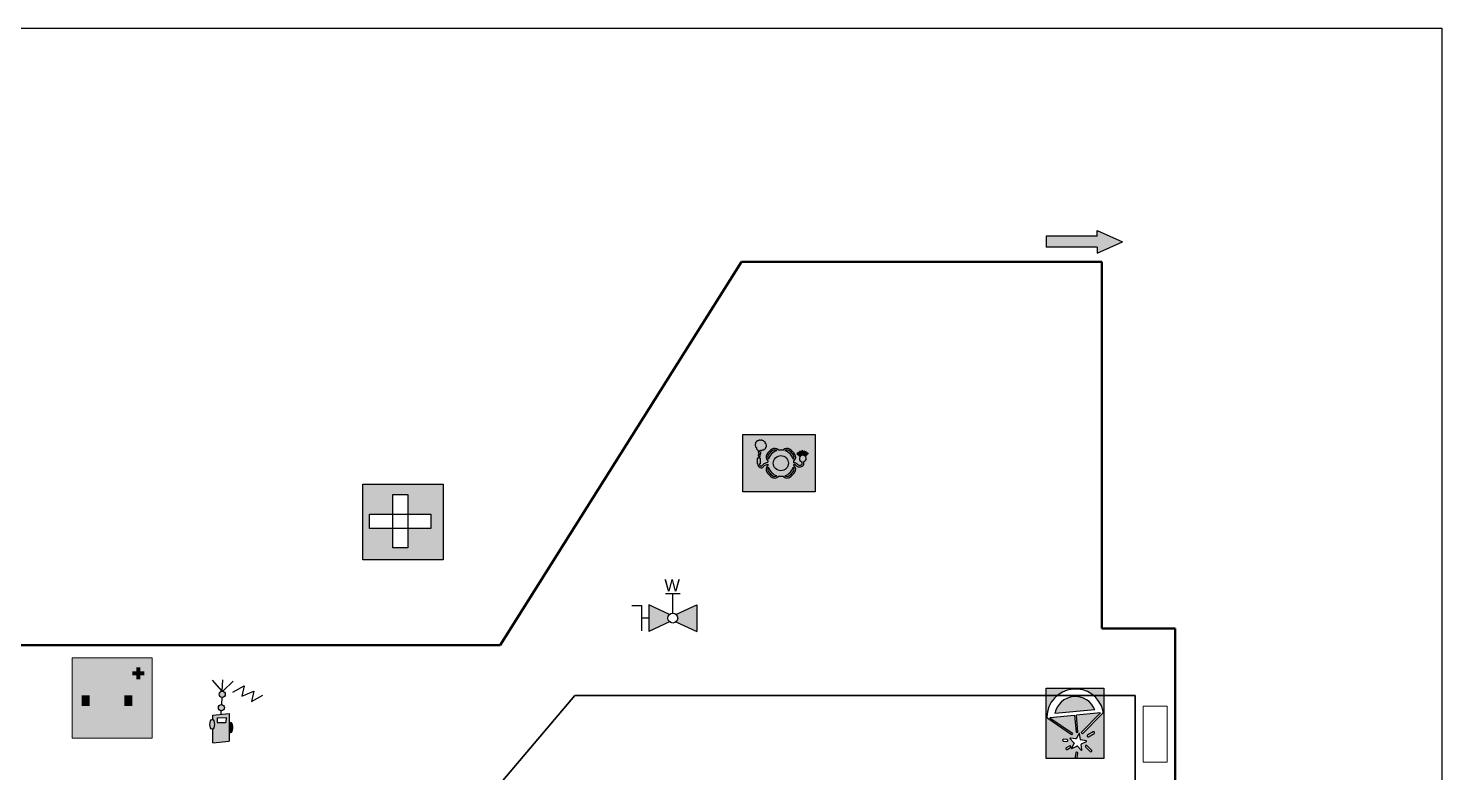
# Model space of a CAD drawing. Header units: millimetres. Extents: x -5000 to 92500, y -73000 to 27580.
# Drawn here: x 45401 to 56000, y -7580 to -2000 of the extents above; entities that cross this region are included whole.
import ezdxf

# ---------------------------------------------------------------- set-up
doc = ezdxf.new("R2010")
doc.units = ezdxf.units.MM
for name, color, linetype in [('dotted', 140, 'Continuous'), ('FIRE LINE', 1, 'Continuous'), ('HATCH', 1, 'Continuous'), ('INER2', 151, 'Continuous'), ('VENT', 210, 'Continuous')]:
    doc.layers.add(name, color=color, linetype=linetype)
for name, color, linetype, lineweight in [('HULL', 7, 'Continuous', 50), ('STRUCT', 7, 'Continuous', 35), ('SYM-FF', 1, 'Continuous', 18), ('SYM-LSA', 3, 'Continuous', 18), ('WINDOW', 5, 'Continuous', 18)]:
    doc.layers.add(name, color=color, linetype=linetype, lineweight=lineweight)
doc.styles.add('ARIAL', font='arial.ttf')
picture_1 = doc.add_image_def('image3.png', size_in_pixel=(725, 900))

# ---------------------------------------------------------------- blocks, each defined once
blk = doc.blocks.new('HOS')
at = {"layer": 'VENT'}
h = blk.add_hatch(color=3, dxfattribs=at)
h.paths.add_polyline_path([(5227.5722623177335, -4132.8303227136785), (5227.5722623177335, -4131.472752766331), (5226.126321468508, -4131.472752766331), (5226.126321468508, -4132.8303227136785)])
h.paths.add_polyline_path([(5226.665429183775, -4132.618401821925), (5226.665429183775, -4132.267842234012), (5226.245706848995, -4132.267842234012), (5226.245706848995, -4132.00958650977), (5226.665429183775, -4132.00958650977), (5226.665429183775, -4131.659026921858), (5226.935501857644, -4131.659026921858), (5226.935501857644, -4132.00958650977), (5227.353379512466, -4132.00958650977), (5227.353379512466, -4132.267842234012), (5226.935501857644, -4132.267842234012), (5226.935501857644, -4132.618401821925)])
at = {"layer": 'VENT', "color": 6}
for points in [[(5226.126321468508, -4131.472752766331), (5227.5722623177335, -4131.472752766331), (5227.5722623177335, -4132.8303227136785), (5226.126321468508, -4132.8303227136785)], [(5226.665429183775, -4131.659026921858), (5226.935501857644, -4131.659026921858), (5226.935501857644, -4132.618401821925), (5226.665429183775, -4132.618401821925)], [(5226.245706848995, -4132.00958650977), (5227.353379512466, -4132.00958650977), (5227.353379512466, -4132.267842234012), (5226.245706848995, -4132.267842234012)]]:
    blk.add_lwpolyline(points, close=True, dxfattribs=at)
blk = doc.blocks.new('FPR-MEDICAL LOCKER')
at = {"layer": 'VENT', "color": 3, "xscale": 0.45989954711139, "yscale": 0.45989954711139}
blk.add_blockref('HOS', (-2403.8256221611355, 1900.3746208022621), dxfattribs=at)
blk = doc.blocks.new('H VHF')
at = {"layer": 'HATCH'}
h = blk.add_hatch(color=80, dxfattribs=at)
h.paths.add_polyline_path([(-2247.5698931908746, -994.9713145375248, 1), (-2247.4585049582306, -994.9713145375248, 1)])
h.paths.add_polyline_path([(-2247.556193353649, -994.7324041492914, 1), (-2247.4448051210047, -994.7324041492914, 1)])
h = blk.add_hatch(color=7, dxfattribs=at)
edge = h.paths.add_edge_path()
edge.add_ellipse((-2247.6811988806126, -995.2730075182868), major_axis=(2e-14, -0.0882569156375), ratio=0.46630028571318, start_angle=0, end_angle=360.0000000000002)
h = blk.add_hatch(color=80, dxfattribs=at)
edge = h.paths.add_edge_path()
edge.add_ellipse((-2247.34764758817, -995.3297837849731), major_axis=(2e-14, -0.0882569156375), ratio=0.46630028571318, start_angle=314.31177882024366, end_angle=585.6882211797354)
edge.add_line((-2247.377095458416, -995.268130821974), (-2247.377095458416, -995.3914367479725))
at = {"layer": 'INER2'}
h = blk.add_hatch(color=80, dxfattribs=at)
edge = h.paths.add_edge_path()
edge.add_line((-2247.377095458416, -995.0756054685406), (-2247.6684185569993, -995.1067742252508))
edge.add_line((-2247.6684185569993, -995.1067742252508), (-2247.6684185569993, -995.1891142005358))
edge.add_ellipse((-2247.6811988806126, -995.2730075182868), major_axis=(2e-14, -0.0882569156375), ratio=0.46630028571318, start_angle=198.09220200842557, end_angle=341.9077979915063, ccw=False)
edge.add_line((-2247.6684185569993, -995.3569008360381), (-2247.6684185569993, -995.6063529170882))
edge.add_line((-2247.6684185569993, -995.6063529170882), (-2247.377095458416, -995.5751841603781))
edge.add_line((-2247.377095458416, -995.5751841603781), (-2247.377095458416, -995.0756054685405))
h.paths.add_polyline_path([(-2247.5915314850345, -995.2419034857376), (-2247.5904760246153, -995.1550565901749), (-2247.432040492488, -995.1507286928447), (-2247.4330959529066, -995.2375755884074)])
at = {"layer": 'dotted', "color": 6}
for p, q in [((-2247.6790468570625, -994.4783605794913), (-2247.5085998518093, -994.6771974095134)), ((-2247.498061731898, -994.6767494128951), (-2247.4888099010764, -994.4711905170554)), ((-2247.2999862446145, -994.4954214059914), (-2247.487606466061, -994.6781422834996)), ((-2247.508552940044, -994.9158734288461), (-2247.5027991879865, -994.7880354968003)), ((-2247.308458445233, -994.6913278152971), (-2247.105365177981, -994.5797731953298)), ((-2247.105365177981, -994.5797731953298), (-2247.1471027137363, -994.766605189598)), ((-2247.1471027137363, -994.766605189598), (-2246.929962170356, -994.6732777207937)), ((-2246.929962170356, -994.6732777207937), (-2246.9716997061105, -994.8601097150621)), ((-2246.9716997061105, -994.8601097150621), (-2246.7686064388586, -994.7485550950947)), ((-2247.519375901241, -995.0908648510566), (-2247.516499025212, -995.0269458850337)), ((-2247.6680750691257, -995.1067742252509), (-2247.3767519705425, -995.0756054685407)), ((-2247.6680750691257, -995.1891142005359), (-2247.6680750691257, -995.1067742252509)), ((-2247.5901325367417, -995.155056590175), (-2247.591187997161, -995.2419034857378)), ((-2247.591187997161, -995.2419034857378), (-2247.4327524650334, -995.2375755884076)), ((-2247.5901325367417, -995.155056590175), (-2247.4316970046143, -995.150728692845)), ((-2247.4316970046143, -995.150728692845), (-2247.4327524650334, -995.2375755884076)), ((-2247.3767519705425, -995.0756054685407), (-2247.3767519705425, -995.5751841603783)), ((-2247.6680750691257, -995.6063529170884), (-2247.6680750691257, -995.3569008360384)), ((-2247.6680750691257, -995.6063529170884), (-2247.3767519705425, -995.5751841603783))]:
    blk.add_line(p, q, dxfattribs=at)
for centre in [(-2247.5001557494534, -994.7324041492916), (-2247.513855586679, -994.971314537525)]:
    blk.add_circle(centre, 0.05569411632204, dxfattribs=at)
blk.add_ellipse((-2247.680855392739, -995.2730075182872), major_axis=(2e-14, -0.0882569156375), ratio=0.46630028571318, dxfattribs=at)
blk.add_ellipse((-2247.3473041002962, -995.3297837849733), major_axis=(2e-14, -0.0882569156375), ratio=0.46630028571318, start_param=5.48577541821343, end_param=10.22218784973517, dxfattribs=at)
blk = doc.blocks.new('FPR-HAND HELP VHF GMDSS')
at = {"layer": 'dotted', "color": 1, "xscale": 0.45989954711139, "yscale": 0.45989954711139}
blk.add_blockref('H VHF', (1033.4972201333221, 457.61788047095524), dxfattribs=at)
blk = doc.blocks.new('hyd')
at = {"layer": 'FIRE LINE'}
for color, points in [(1, [(1942.4941264520626, -4114.805223884486), (1942.1215816313452, -4114.633413371204), (1942.1215816313452, -4115.110807162349), (1942.4941264520626, -4114.938996649067, -0.21944488485711), (1942.46328552572, -4114.872110266777, -0.21944488485711)]), (80, [(1942.6083456346882, -4114.805223884486, -0.21944488485711), (1942.6391865610308, -4114.872110266777, -0.21944488485711), (1942.6083456346882, -4114.938996649067), (1942.980890455406, -4115.110807162349), (1942.980890455406, -4114.633413371204)])]:
    blk.add_hatch(color=color, dxfattribs=at).paths.add_polyline_path(points)
at = {"layer": 'dotted', "color": 6}
for p, q in [((1942.4176031565357, -4114.4303997794195), (1942.6857447278403, -4114.4303997794195)), ((1942.5516739421878, -4114.784159749121), (1942.5516739421878, -4114.4303997794195)), ((1941.8158699973133, -4114.645778329085), (1941.989943849489, -4114.645778329085)), ((1941.989943849489, -4114.645778329085), (1941.989943849489, -4115.098442204468)), ((1942.1220195301576, -4114.633413371204), (1942.1220195301576, -4115.110807162349)), ((1942.494564350875, -4114.805223884486), (1942.1220195301576, -4114.633413371204)), ((1942.608783533501, -4114.805223884486), (1942.9813283542185, -4114.633413371204)), ((1942.9813283542185, -4114.633413371204), (1942.9813283542185, -4115.110807162349)), ((1942.1086307871724, -4114.872110266777), (1941.989943849489, -4114.872110266777)), ((1942.494564350875, -4114.938996649067), (1942.1220195301576, -4115.110807162349)), ((1942.608783533501, -4114.938996649067), (1942.9813283542185, -4115.110807162349))]:
    blk.add_line(p, q, dxfattribs=at)
blk.add_circle((1942.5516739421878, -4114.872110266777), 0.08795051765538, dxfattribs=at)
at = {"layer": 'dotted', "color": 6, "style": 'ARIAL'}
blk.add_text('W', height=0.21216298119703, dxfattribs=at).set_placement((1942.4003134924624, -4114.387960273903))
blk = doc.blocks.new('FPR-WATER FIRE HYDRANT')
at = {"layer": 'VENT', "color": 2, "xscale": 0.45989954711139, "yscale": 0.45989954711139}
blk.add_blockref('hyd', (-893.3082360707331, 1892.371378048837), dxfattribs=at)
blk = doc.blocks.new('STRETCHER')
at = {"true_color": 0x6eb432}
h = blk.add_hatch(color=7, dxfattribs=at)
h.dxf.hatch_style = 1
h.paths.add_polyline_path([(-300, -300), (300, -300), (300, 300), (-300, 300)])
at = {"true_color": 0xffffff}
h = blk.add_hatch(color=7, dxfattribs=at)
h.dxf.hatch_style = 1
h.paths.add_polyline_path([(150, 170), (180, 170), (180, 140), (210, 140), (210, 170), (240, 170), (240, 200), (210, 200), (210, 230), (180, 230), (180, 200), (150, 200)])
h = blk.add_hatch(color=7, dxfattribs=at)
h.dxf.hatch_style = 1
h.paths.add_polyline_path([(-230, -60), (-170, -60), (-170, 20), (-230, 20)])
h = blk.add_hatch(color=7, dxfattribs=at)
h.dxf.hatch_style = 1
h.paths.add_polyline_path([(90, -60), (150, -60), (150, 20), (90, 20)])
h = blk.add_hatch(color=7, dxfattribs=at)
h.dxf.hatch_style = 1
h.paths.add_polyline_path([(-230, -130), (150, -130), (150, -60), (-230, -60)])
blk.add_lwpolyline([(-300, -300), (300, -300), (300, 300), (-300, 300)], close=True)
blk = doc.blocks.new('PRO')
at = {"layer": 'INER2'}
h = blk.add_hatch(color=80, dxfattribs=at)
h.paths.add_polyline_path([(-2246.9732814965937, -1005.6494195649362), (-2248.010209193169, -1005.6494195649362), (-2248.010209193169, -1006.915978512662), (-2247.472654198144, -1006.9113270156162, -0.45906027316361), (-2247.4892111370186, -1006.89206695535), (-2247.4775375384756, -1006.8151684868047, -0.41421356236994), (-2247.458467167784, -1006.801124979747, -0.41421356238028), (-2247.4444236607255, -1006.820195350439), (-2247.456097259268, -1006.897093818984, -0.37074529187634), (-2247.472654198143, -1006.911327015616), (-2246.9732814965937, -1006.915978512662)])
h.paths.add_polyline_path([(-2246.9869422892493, -1006.0609283941673, -0.25897251315045), (-2247.0017256847486, -1006.112591960096), (-2247.3592973318177, -1006.4700830437017), (-2247.3828345819697, -1006.4465404892427), (-2247.032744134591, -1006.0965289197587), (-2247.4661114114097, -1006.137123779403), (-2247.4400436128176, -1006.4386930944881), (-2247.4732103823767, -1006.4415600462155), (-2247.4992576119453, -1006.1402286870194), (-2247.946559380039, -1006.1821288337675), (-2247.5375563699536, -1006.4610337599694), (-2247.5563119071676, -1006.4885380112592), (-2247.9834537784045, -1006.1972639395832, -0.25248966704155), (-2247.9985394472824, -1006.1681215669081, -0.88439787115874)])
h.paths.add_polyline_path([(-2247.1360403359013, -1006.0412532474442), (-2247.8553257977383, -1006.1086309520596, -0.75607735022417)])
h.paths.add_polyline_path([(-2247.1424206402053, -1006.4411451179052, -0.41421356237877), (-2247.148210837017, -1006.464109715653), (-2247.2497740110357, -1006.524770440156, -0.41421356237193), (-2247.272738608783, -1006.5189802433442, -0.41421356238668), (-2247.2669484119715, -1006.4960156455965), (-2247.1653852379523, -1006.4353549210933, -0.41421356237378)])
h.paths.add_polyline_path([(-2247.409024499203, -1006.4736425045998), (-2247.3945989990557, -1006.5730907654529, 0.32491969623204), (-2247.388878595077, -1006.5789622084094), (-2247.2898399538612, -1006.5959739451587, -0.72654252800469), (-2247.2879359219223, -1006.6091001912497), (-2247.3780591137433, -1006.6535508598298, 0.32491969623398), (-2247.3818754857834, -1006.6608056629643), (-2247.3674499856365, -1006.7602539238177, -0.72654252800635), (-2247.379345409289, -1006.7661209989146), (-2247.449470105156, -1006.6941447620663, 0.32491969623299), (-2247.4575491567684, -1006.6927570340288), (-2247.547672348589, -1006.7372077026091, -0.72654252800536), (-2247.5569281566554, -1006.7277075083426), (-2247.510144410331, -1006.638773079008, 0.32491969623241), (-2247.511321166785, -1006.6306606127793), (-2247.5814458626514, -1006.558684375931, -0.72654252800435), (-2247.5752708429777, -1006.5469458578776), (-2247.4762322017614, -1006.5639575946269, 0.32491969623198), (-2247.4688804256334, -1006.5603315428025), (-2247.422096679309, -1006.4713971134678, -0.72654252800495)])
h.paths.add_polyline_path([(-2247.277528801595, -1006.6836130881399), (-2247.1938877580537, -1006.7672729808567, -0.41421356237356), (-2247.1938904263643, -1006.7909562897828, -0.41421356238075), (-2247.2175737352904, -1006.7909536214727), (-2247.301214778832, -1006.7072937287559, -0.41421356237012), (-2247.301212110522, -1006.68361041983, -0.41421356239188)])
h.paths.add_polyline_path([(-2247.6192147354377, -1006.5948360213224, -0.41421356237639), (-2247.637844042403, -1006.6094595657227), (-2247.7001875524857, -1006.6019494338512, -0.41421356237397), (-2247.714811096886, -1006.5833201268863, -0.41421356238201), (-2247.696181789921, -1006.5686965824858), (-2247.633838279838, -1006.5762067143573, -0.41421356237493)])
h.paths.add_polyline_path([(-2247.5704301629617, -1006.6960954609536, -0.41421356237853), (-2247.5762203597733, -1006.7190600587015), (-2247.6327124134723, -1006.7528011163154, -0.41421356237218), (-2247.6556770112193, -1006.7470109195036, -0.41421356238648), (-2247.6498868144076, -1006.7240463217557), (-2247.593394760709, -1006.6903052641418, -0.41421356237399)])
at = {"layer": 'dotted', "color": 6}
for p, q in [((-2247.5545507050974, -1006.4874614544879), (-2247.9816925763344, -1006.1961873828119)), ((-2247.497496409875, -1006.1391521302481), (-2247.944798177969, -1006.1810522769962)), ((-2247.944798177969, -1006.1810522769962), (-2247.5357951678834, -1006.4599572031981)), ((-2247.134279133831, -1006.0401766906728), (-2247.853564595668, -1006.1075543952883)), ((-2247.497630423212, -1006.1376017764692), (-2247.4714491803065, -1006.4404834894442)), ((-2247.4382824107474, -1006.4376165377168), (-2247.4644636536527, -1006.1347348247417)), ((-2247.030982932521, -1006.0954523629874), (-2247.464350209339, -1006.1360472226316)), ((-2247.030982932521, -1006.0954523629874), (-2247.3810733798996, -1006.4454639324713)), ((-2247.3575361297476, -1006.4690064869304), (-2246.9999644826785, -1006.1115154033247)), ((-2247.5357951678834, -1006.4599572031981), (-2247.5545507050974, -1006.4874614544879)), ((-2247.4714491803065, -1006.4404834894442), (-2247.4382824107474, -1006.4376165377168)), ((-2247.420335477239, -1006.4703205566965), (-2247.4671192235637, -1006.5592549860311)), ((-2247.392837796986, -1006.5720142086816), (-2247.4072632971324, -1006.4725659478283)), ((-2247.3810733798996, -1006.4454639324713), (-2247.3575361297476, -1006.4690064869304)), ((-2247.5796846605817, -1006.5576078191598), (-2247.5095599647148, -1006.629584056008)), ((-2247.4744709996908, -1006.5628810378555), (-2247.5735096409076, -1006.5458693011064)), ((-2247.508383208261, -1006.6376965222368), (-2247.5551669545857, -1006.7266309515713)), ((-2247.5459111465193, -1006.7361311458377), (-2247.455787954698, -1006.6916804772577)), ((-2247.447708903085, -1006.6930682052952), (-2247.3775842072187, -1006.7650444421433)), ((-2247.288078751791, -1006.5948973883874), (-2247.3871173930074, -1006.5778856516381)), ((-2247.365688783566, -1006.7591773670463), (-2247.3801142837133, -1006.6597291061928)), ((-2247.3762979116736, -1006.6524743030585), (-2247.2861747198526, -1006.6080236344782))]:
    blk.add_line(p, q, dxfattribs=at)
blk.add_lwpolyline([(-2248.008447991099, -1005.6483430081649), (-2246.9715202945235, -1005.6483430081649), (-2246.9715202945235, -1006.9149019558907), (-2248.008447991099, -1006.9149019558907)], close=True, dxfattribs=at)
for points in [[(-2247.2709774067134, -1006.5179036865723), (-2247.270977406713, -1006.5179036865729, 0.41421356237123), (-2247.2480128089655, -1006.5236938833846), (-2247.1464496349467, -1006.4630331588817, 0.41421356237301), (-2247.1406594381347, -1006.4400685611341), (-2247.140659438135, -1006.4400685611339, 0.41421356237391), (-2247.163624035882, -1006.434278364322), (-2247.265187209902, -1006.4949390888252, 0.41421356237231)], [(-2247.713049894816, -1006.5822435701143), (-2247.713049894816, -1006.582243570115, 0.41421356237123), (-2247.698426350416, -1006.60087287708), (-2247.6360828403326, -1006.6083830089515, 0.41421356237301), (-2247.6174535333676, -1006.5937594645513), (-2247.6174535333676, -1006.5937594645511, 0.41421356237391), (-2247.632077077768, -1006.575130157586), (-2247.694420587851, -1006.5676200257145, 0.41421356237231)], [(-2247.6539158091496, -1006.7459343627316), (-2247.653915809149, -1006.7459343627322, 0.41421356237123), (-2247.630951211402, -1006.7517245595441), (-2247.574459157703, -1006.7179835019301, 0.41421356237301), (-2247.568668960891, -1006.6950189041827), (-2247.5686689608915, -1006.6950189041823, 0.41421356237391), (-2247.591633558639, -1006.6892287073706), (-2247.648125612338, -1006.7229697649846, 0.41421356237231)], [(-2247.299450908451, -1006.6825338630581), (-2247.299450908452, -1006.6825338630587, 0.41421356237123), (-2247.299453576762, -1006.7062171719847), (-2247.2158125332207, -1006.7898770647013, 0.41421356237301), (-2247.192129224294, -1006.7898797330118), (-2247.192129224294, -1006.7898797330115, 0.41421356237391), (-2247.1921265559836, -1006.7661964240854), (-2247.275767599525, -1006.6825365313686, 0.41421356237231)], [(-2247.473406427891, -1006.9100607692708), (-2247.47340642789, -1006.9100607692707, 0.41421356237123), (-2247.4543360571984, -1006.8960172622128), (-2247.4426624586554, -1006.8191187936678, 0.41421356237301), (-2247.4567059657134, -1006.8000484229757), (-2247.456705965714, -1006.8000484229757, 0.41421356237391), (-2247.4757763364055, -1006.8140919300337), (-2247.487449934949, -1006.8909903985789, 0.41421356237231)]]:
    blk.add_lwpolyline(points, format="xyb", close=True, dxfattribs=at)
for centre, radius, start, end in [((-2247.4843788463145, -1006.1757412964155), 0.51247318894324, 13.069782375364733, 179.02768685686485), ((-2247.4843788463145, -1006.1757412964155), 0.37542984832203, 21.16725678521947, 169.53565881003658), ((-2247.9622199326122, -1006.1676315232754), 0.0345632893024, 179.02768685686485, 235.70937089799008), ((-2247.03910152386, -1006.0723695422988), 0.05535437135325, 314.99354469714643, 13.069782375342388), ((-2247.414164173088, -1006.473566956657), 0.00697309885386, 8.25349201536204, 152.2534920153887), ((-2247.574690112884, -1006.5527417528915), 0.00697309885386, 80.25349201542178, 224.25349201538086), ((-2247.548995650435, -1006.729877351532), 0.00697309885386, 152.2534920153887, 296.2534920153867), ((-2247.514554512412, -1006.6344501222762), 0.00697309885386, 332.2534920154103, 44.25349201538618), ((-2247.473290527714, -1006.5560085860707), 0.00697309885386, 260.2534920154216, 332.2534920153891), ((-2247.4527034507823, -1006.6979342715633), 0.00697309885386, 44.253492015423994, 116.25349201538693), ((-2247.3859369210304, -1006.571013199853), 0.00697309885386, 188.25349201534695, 260.2534920154216), ((-2247.3732134077577, -1006.6587280973644), 0.00697309885386, 116.2534920154213, 188.25349201540027), ((-2247.372589659522, -1006.760178375875), 0.00697309885386, 224.25349201542383, 8.253492015422774), ((-2247.289259223768, -1006.6017698401724), 0.00697309885386, 296.2534920154211, 80.25349201542178)]:
    blk.add_arc(centre, radius, start, end, dxfattribs=at)
blk = doc.blocks.new('FPR-PARACHUTE RACKET')
at = {"layer": 'dotted', "color": 1, "xscale": 0.45989954711139, "yscale": 0.45989954711139}
blk.add_blockref('PRO', (1033.620030832681, 462.78870999998526), dxfattribs=at)
blk = doc.blocks.new('arro')
at = {"layer": 'INER2'}
blk.add_hatch(color=80, dxfattribs=at).paths.add_polyline_path([(1721.956473429288, -4085.056881994871), (1721.956473429288, -4085.1635585053536), (1721.043548659883, -4085.1635585053536), (1721.0432918002134, -4085.358723716121), (1721.956473429288, -4085.358723716121), (1721.956473429288, -4085.4654002266034), (1722.4125973716891, -4085.2611411107373)])
at = {"layer": 'dotted', "color": 6}
for p, q in [((1721.0439865586955, -4085.1635585053536), (1721.0437296990258, -4085.358723716121)), ((1721.9569113281004, -4085.1635585053536), (1721.0439865586955, -4085.1635585053536)), ((1721.9569113281004, -4085.1635585053536), (1721.9569113281004, -4085.056881994871)), ((1721.9569113281004, -4085.056881994871), (1722.413035270502, -4085.2611411107373)), ((1721.9569113281004, -4085.4654002266034), (1722.413035270502, -4085.2611411107373)), ((1721.9569113281004, -4085.358723716121), (1721.0439865586955, -4085.358723716121)), ((1721.9569113281004, -4085.358723716121), (1721.9569113281004, -4085.4654002266034))]:
    blk.add_line(p, q, dxfattribs=at)
blk = doc.blocks.new('FPR-PRIMARY MEANS OF ESCAPE')
at = {"layer": 'VENT', "color": 1, "xscale": 0.45989954711139, "yscale": 0.45989954711139}
blk.add_blockref('arro', (-791.822002658836, 1878.8097486285878), dxfattribs=at)
blk = doc.blocks.new('MOB LINE')
at = {"layer": 'INER2'}
h = blk.add_hatch(color=80, dxfattribs=at)
h.paths.add_polyline_path([(-2248.099460951348, -1000.3735790440346), (-2246.803301330629, -1000.3735790440346), (-2246.803301330629, -999.3416132258227), (-2248.099460951348, -999.3416132258227)])
edge = h.paths.add_edge_path()
at = {"layer": 'dotted', "color": 6}
for p, q in [((-2247.7814313688127, -999.6248777908182), (-2247.7814313688127, -999.6248777908182)), ((-2247.7814313688127, -999.6248777908182), (-2247.7814313688127, -999.6248777908182)), ((-2247.4669160521075, -999.6158378995734), (-2247.4574431364827, -999.6253108151983)), ((-2247.377777460858, -999.6253108151983), (-2247.368304545233, -999.6158378995734)), ((-2247.0745207129767, -999.6444933478119), (-2247.08387442058, -999.6483677803598)), ((-2247.050085397397, -999.7034854180838), (-2247.0745207129767, -999.6444933478119)), ((-2247.048338123509, -999.6369442441953), (-2247.058267966537, -999.6389194127796)), ((-2247.058267966537, -999.6389194127796), (-2247.045810950681, -999.7015450605478)), ((-2247.035881107653, -999.6995698919633), (-2247.048338123509, -999.6369442441953)), ((-2247.031310248255, -999.6346481642983), (-2247.031310248255, -999.6985007210396)), ((-2247.021185868101, -999.6346481642983), (-2247.031310248255, -999.6346481642983)), ((-2247.021185868101, -999.6985007210396), (-2247.021185868101, -999.6346481642983)), ((-2247.0166150087034, -999.6995698919633), (-2247.004157992847, -999.6369442441953)), ((-2246.994228149819, -999.6389194127796), (-2247.006685165675, -999.7015450605478)), ((-2247.004157992847, -999.6369442441953), (-2246.994228149819, -999.6389194127796)), ((-2247.002410718959, -999.7034854180838), (-2246.97797540338, -999.6444933478119)), ((-2246.97797540338, -999.6444933478119), (-2246.968621695776, -999.6483677803598)), ((-2247.7896401101175, -999.7645965311859), (-2247.8442662582565, -999.764596531186)), ((-2247.8442662582565, -999.764596531186), (-2247.8442662582565, -999.8701131672469)), ((-2247.831958801251, -999.8701131672469), (-2247.8442662582565, -999.8701131672469)), ((-2247.7896401101175, -999.8701131672469), (-2247.8005772694783, -999.8701131672469)), ((-2247.798377426819, -999.741131723467), (-2247.798377426819, -999.741131723467)), ((-2247.798377426819, -999.741131723467), (-2247.798377426819, -999.741131723467)), ((-2247.793128873812, -999.6928751255888), (-2247.793128873812, -999.6928751255888)), ((-2247.793128873812, -999.6928751255888), (-2247.793128873812, -999.6928751255888)), ((-2247.7896401101175, -999.764596531186), (-2247.7896401101175, -999.8701131672469)), ((-2247.6497829261693, -999.8176506048849), (-2247.659255841794, -999.8081776892599)), ((-2247.659255841794, -999.9067891961342), (-2247.6497829261693, -999.8973162805094)), ((-2247.1759647555464, -999.8081776892599), (-2247.1854376711713, -999.8176506048849)), ((-2247.1854376711713, -999.8973162805094), (-2247.1759647555464, -999.9067891961342)), ((-2247.120028095907, -999.6739994728555), (-2247.127187113769, -999.6811584907177)), ((-2247.127187113769, -999.6811584907177), (-2247.0820365379013, -999.7263090665856)), ((-2247.074877520039, -999.7191500487235), (-2247.120028095907, -999.6739994728555)), ((-2247.098727454273, -999.6570053673298), (-2247.1071455687147, -999.6626301715711)), ((-2247.1071455687147, -999.6626301715711), (-2247.071670988887, -999.7157216321693)), ((-2247.0632528744454, -999.710096827928), (-2247.098727454273, -999.6570053673298)), ((-2247.08387442058, -999.6483677803598), (-2247.059439105001, -999.7073598506316)), ((-2247.0820365379013, -999.7263090665856), (-2247.074877520039, -999.7191500487235)), ((-2247.071670988887, -999.7157216321693), (-2247.0632528744454, -999.710096827928)), ((-2247.059439105001, -999.7073598506316), (-2247.050085397397, -999.7034854180838)), ((-2247.045810950681, -999.7015450605478), (-2247.035881107653, -999.6995698919633)), ((-2247.038760537885, -999.8327727615567), (-2247.038760537885, -999.860465544725)), ((-2247.031310248255, -999.6985007210396), (-2247.021185868101, -999.6985007210396)), ((-2247.006685165675, -999.7015450605478), (-2247.0166150087034, -999.6995698919633)), ((-2247.007450963307, -999.8327727615567), (-2247.007450963307, -999.860465544725)), ((-2246.993057011355, -999.7073598506316), (-2247.002410718959, -999.7034854180838)), ((-2246.968621695776, -999.6483677803598), (-2246.993057011355, -999.7073598506316)), ((-2246.9892432419106, -999.710096827928), (-2246.953768662083, -999.6570053673298)), ((-2246.980825127469, -999.7157216321693), (-2246.9892432419106, -999.710096827928)), ((-2246.9453505476413, -999.6626301715711), (-2246.980825127469, -999.7157216321693)), ((-2246.977618596317, -999.7191500487235), (-2246.932468020449, -999.6739994728555)), ((-2246.970459578455, -999.7263090665856), (-2246.977618596317, -999.7191500487235)), ((-2246.925309002587, -999.6811584907177), (-2246.970459578455, -999.7263090665856)), ((-2246.953768662083, -999.6570053673298), (-2246.9453505476413, -999.6626301715711)), ((-2246.932468020449, -999.6739994728555), (-2246.925309002587, -999.6811584907177)), ((-2247.4574431364827, -1000.0896560701958), (-2247.4669160521075, -1000.0991289858208)), ((-2247.368304545233, -1000.0991289858208), (-2247.377777460858, -1000.0896560701958))]:
    blk.add_line(p, q, dxfattribs=at)
blk.add_lwpolyline([(-2248.099460951348, -999.3416132258227), (-2246.803301330629, -999.3416132258227), (-2246.803301330629, -1000.3735790440346), (-2248.099460951348, -1000.3735790440346)], close=True, dxfattribs=at)
for centre, major_axis, ratio, start_param, end_param in [((-2247.8594905193077, -999.5251235410984), (0.01582569699547, 0.01582569699547), 0.99999999999919, 1.43793331731629, 3.357795494509), ((-2247.853685566625, -999.4958979682759), (-0.01592316118832, 0.01592316118832), 0.99999999999964, -0.60142958286491, 1.31843259432863), ((-2247.851164922585, -999.5535860943535), (-0.01593776062375, 0.01593776062375), 0.99999999999963, 0.34491226087354, 2.26477443806658), ((-2247.8348211638604, -999.5893074575592), (-0.01604474384136, 0.01604474384136), 0.99999999999993, 0.16040767682489, 2.08026985401699), ((-2247.835124272897, -999.4771285158292), (-0.01621367806048, 0.01621367806048), 0.99999999999921, -1.28193924488386, 0.63792293230997), ((-2247.8064074495232, -999.5971525865757), (-0.02638646961933, 0.02638646961933), 0.99999999999937, 1.16961345416375, 3.08947563135805), ((-2247.8037334052037, -999.4667498157896), (-0.01604061349292, 0.01604061349292), 0.99999999999952, 4.70289332308967, 6.62275550028463), ((-2247.8150161045246, -999.6533819955865), (-0.00500436153804, 0.00500436153804), 0.99999999999926, 4.44724637162181, 6.36710854881379), ((-2247.7692117044444, -999.4636966909995), (0.01582235117198, 0.01582235117198), 0.99999999999843, 6.10865238197896, 8.02851455917354), ((-2247.765773576374, -999.6082269952689), (-0.0161619221703, 0.0161619221703), 0.99999999999892, 1.60152161297624, 3.5213837901712), ((-2247.741791036385, -999.4720146807828), (0.01627997509639, 0.01627997509639), 0.9999999999989, 5.55464464998523, 7.47450682717951), ((-2247.7343827086816, -999.5963218570257), (-0.01651867808147, 0.01651867808147), 0.99999999999912, 1.89533855777353, 3.8152007349675), ((-2247.7188009085144, -999.4934574805586), (-0.01608748950936, 0.01608748950936), 0.99999999999863, 3.57809950527605, 5.4979616824686), ((-2247.708566981974, -999.5766334489698), (0.01587147741297, 0.01587147741297), 0.99999999999903, 3.81086764115674, 5.73072981835022), ((-2247.7007762914636, -999.5239088242927), (-0.01620739602628, 0.01620739602628), 0.99999999999991, 3.43098669029904, 5.35084886749171), ((-2247.696498657111, -999.5509955213735), (0.01603035037735, 0.01603035037735), 0.9999999999993, 4.37260080366189, 6.29246298085444), ((-2247.4176102986703, -999.8574834426971), (-0.21173324226224, 0.21173324226224), 0.99999999999994, -0.22818352660787, 0.22818352661096), ((-2247.4176102986703, -999.8574834426971), (-0.19089133619446, 0.19089133619446), 0.99999999999965, -0.2281835266079, 0.22818352661103), ((-2247.4176102986703, -999.8574834426971), (0.16656948088992, 0.16656948088992), 0.99999999999978, 1.1023344014391, 2.0392582521513), ((-2247.5293024111224, -999.6782242585883), (0.062386359015, 0.062386359015), 0.99999999999993, 6.2831853071792, 7.62579810735885), ((-2247.5293024111224, -999.6782242585883), (0.0415444529472, 0.0415444529472), 0.99999999999982, 0.07585349209839, 1.34261280017905), ((-2247.4176102986703, -999.8574834426971), (-0.16656948088991, 0.16656948088991), 0.99999999999991, -0.95530955788503, -0.61548676890978), ((-2247.305918186218, -999.6782242585883), (0.06238635901499, 0.06238635901499), 0.99999999999976, 0.22818352661563, 1.5707963267951), ((-2247.305918186218, -999.6782242585883), (0.0415444529472, 0.0415444529472), 0.99999999999965, 0.22818352661536, 1.49494283469493), ((-2247.4176102986703, -999.8574834426971), (0.16656948088989, 0.16656948088989), 0.99999999999982, 5.81472338182313, 6.75164723253554), ((-2247.4176102986703, -999.8574834426971), (0.19089133619444, 0.19089133619444), 0.9999999999997, 6.05500178056865, 6.5113688337876), ((-2247.4176102986703, -999.8574834426971), (0.21173324226222, 0.21173324226222), 0.99999999999998, 6.05500178056871, 6.51136883378756), ((-2247.8202664422147, -999.6557409143312), (0.00489878799286, 0.00489878799286), 0.99999999999453, 0.80790323766131, 2.7277654148552), ((-2247.8199514266316, -999.6589875787058), (0.00481508057918, 0.00481508057918), 0.99999999999843, 2.24859764427842, 4.16845982147192), ((-2247.8183244933307, -999.7128610845795), (-0.00472759872448, 0.00472759872448), 0.99999999999987, -0.46623167016664, 1.45363050702657), ((-2247.8169598380914, -999.7186270804413), (-0.00481459265252, 0.00481459265252), 0.9999999999977, 0.54464633042053, 2.46450850761121), ((-2247.814281480452, -999.7100310105681), (0.00500436153804, 0.00500436153804), 0.99999999999941, 6.19926206554538, 8.11912424273742), ((-2247.8130755855955, -999.6697423583349), (-0.00472751067458, 0.00472751067458), 0.99999999999834, 0.11710378452628, 2.03696596171428), ((-2247.810976445999, -999.7295386294973), (-0.00472734570613, 0.00472734570613), 0.99999999999823, 0.11711426038429, 2.03697643758), ((-2247.8094013147083, -999.679865472257), (0.0048771640294, 0.0048771640294), 0.99999999999817, 1.77701461099254, 3.69687678819018), ((-2247.8038895481277, -999.7333635388933), (-0.00673528666398, 0.00673528666398), 0.99999999999904, 1.05345659220113, 2.9733187693951), ((-2247.7998481049194, -999.6834802403891), (0.0081673721169, 0.0081673721169), 0.99999999999872, 2.62798391818612, 4.54784609538028), ((-2247.8047281309478, -999.6551127412542), (-0.00473016866534, 0.00473016866534), 0.99999999999885, 4.24659922644562, 6.16646140364091), ((-2247.8054627550205, -999.7117617562355), (-0.00506507335768, 0.00506507335768), 0.9999999999979, 4.07447880778576, 5.99434098498051), ((-2247.7958572487787, -999.6594659187671), (-0.00489989724853, 0.00489989724853), 0.9999999999962, 3.950149184627, 5.87001136181952), ((-2247.7985336820198, -999.7176350413862), (-0.00489861805501, 0.00489861805501), 0.99999999999747, 3.55536789413637, 5.47523007133006), ((-2247.7985336820198, -999.7342057937814), (0.00489861805501, 0.00489861805501), 0.99999999999761, 3.94954788943926, 5.86941006663287), ((-2247.7889817624705, -999.6876262725021), (0.00473016866534, 0.00473016866534), 0.99999999999885, 3.25831655712847, 5.17817873432378), ((-2247.7961188926815, -999.7259204175838), (0.00498054066806, 0.00498054066806), 0.99999999999998, 4.53785605518363, 6.45771823238067), ((-2247.788193906433, -999.6660741695171), (-0.00481439093854, 0.00481439093854), 0.99999999999849, 3.68619113286705, 5.60605331005698), ((-2247.7847292624265, -999.6833801358948), (-0.00472751067454, 0.00472751067454), 0.99999999999805, 2.67542301866476, 4.5952851958625), ((-2247.7845717922833, -999.6742028251365), (0.0050623412814, 0.0050623412814), 0.99999999999669, 4.71786915439987, 6.63773133159321), ((-2247.5968694827793, -999.7457913302449), (0.06238635901499, 0.06238635901499), 0.99999999999954, 1.79897985341104, 3.14159265358923), ((-2247.5968694827793, -999.7457913302449), (-0.04154445294721, 0.04154445294721), 0.99999999999984, 0.22818352661665, 1.49494283469583), ((-2247.4176102986703, -999.8574834426971), (0.16656948088943, 0.16656948088943), 0.99999999999794, 2.42211145612975, 2.52610588469184), ((-2247.4176102986703, -999.8574834426971), (0.16656948089451, 0.16656948089451), 0.99999999998846, 2.18628309568644, 2.27978337443993), ((-2247.4176102986703, -999.8574834426971), (-0.09616970864473, 0.09616970864473), 0.99999999999993, 3.92699081698728, 10.21017612416686), ((-2247.2383511145617, -999.7457913302449), (-0.04154445294719, 0.04154445294719), 0.99999999999978, 3.21744614568919, 4.48420545376864), ((-2247.4176102986703, -999.8574834426971), (0.16656948088965, 0.16656948088965), 0.99999999999831, 5.5301854478211, 5.6676985382818), ((-2247.4176102986703, -999.8574834426971), (0.16656948089844, 0.16656948089844), 0.99999999997956, 5.32787574927204, 5.39716539405719), ((-2247.2383511145617, -999.7457913302449), (-0.06238635901499, 0.06238635901499), 0.99999999999977, 3.14159265359548, 4.48420545377386), ((-2247.023105750596, -999.7736369420289), (-0.043255736708, 0.043255736708), 0.99999999999966, 2.6149841559896, 8.38059013157501), ((-2247.5968694827793, -999.9691755551491), (-0.06238635901499, 0.06238635901499), 0.99999999999955, 5.5e-13, 1.34261280017876), ((-2247.4176102986703, -999.8574834426971), (0.21173324226224, 0.21173324226224), 0.99999999999993, 2.91340912697883, 3.36977618019766), ((-2247.5968694827793, -999.9691755551491), (-0.04154445294718, 0.04154445294718), 0.99999999999989, 0.07585349209967, 1.3426128001787), ((-2247.4176102986703, -999.8574834426971), (0.19089133619446, 0.19089133619446), 0.99999999999965, 2.91340912697877, 3.36977618019769), ((-2247.4176102986703, -999.8574834426971), (0.1665694808899, 0.1665694808899), 0.99999999999984, 2.67313072823334, 3.61005457894556), ((-2247.5293024111224, -1000.0367426268058), (-0.06238635901499, 0.06238635901499), 0.99999999999968, 1.79897985341077, 3.14159265359035), ((-2247.5293024111224, -1000.0367426268057), (0.0415444529472, 0.0415444529472), 0.9999999999998, 3.36977618020594, 4.63653548828369), ((-2247.4176102986703, -999.8574834426971), (0.16656948088991, 0.16656948088991), 0.99999999999991, 3.75707942249957, 4.09690221147482), ((-2247.305918186218, -1000.0367426268058), (-0.06238635901499, 0.06238635901499), 0.99999999999979, 1.57079632679469, 2.91340912697418), ((-2247.4176102986703, -999.8574834426971), (-0.16656948088987, 0.16656948088987), 0.99999999999991, 2.67313072823389, 3.61005457894586), ((-2247.305918186218, -1000.0367426268057), (-0.04154445294722, 0.04154445294722), 0.9999999999997, 1.64664981889514, 2.91340912697434), ((-2247.4176102986703, -999.8574834426971), (-0.19089133619444, 0.19089133619444), 0.9999999999997, 2.91340912698178, 3.36977618020073), ((-2247.4176102986703, -999.8574834426971), (-0.21173324226222, 0.21173324226222), 0.99999999999998, 2.91340912698182, 3.36977618020067), ((-2247.2383511145617, -999.9691755551491), (0.0415444529472, 0.0415444529472), 0.99999999999974, 4.94057250700069, 6.2073318150772), ((-2247.2383511145617, -999.9691755551491), (-0.06238635901501, 0.06238635901501), 0.99999999999973, 3.36977618020095, 4.71238898037902)]:
    blk.add_ellipse(centre, major_axis=major_axis, ratio=ratio, start_param=start_param, end_param=end_param, dxfattribs=at)
for points, knots in [([(-2247.831958801251, -999.8701131672469), (-2247.830976172722, -999.8848906026531), (-2247.828344465501, -999.9244680037999), (-2247.752167037023, -999.9559776137979), (-2247.7137312463033, -999.8924635735451), (-2247.6740047350227, -999.8798018400732), (-2247.652663532867, -999.8729999185109)], [0, 0, 0, 0, 0.79769850224758, 2.13642169629813, 3.19362197995623, 4.42079334924359, 4.42079334924359, 4.42079334924359, 4.42079334924359]), ([(-2247.8005772694783, -999.8701131672469), (-2247.800105731565, -999.8769081842509), (-2247.7995948489615, -999.8825830974149), (-2247.798132436754, -999.8898787698031), (-2247.7973745821732, -999.8921088809342), (-2247.796033934256, -999.8948790173713), (-2247.795499816489, -999.8957180729831), (-2247.793453899849, -999.8981470635722), (-2247.7920345103535, -999.8995300795383), (-2247.78627074117, -999.9040188540314), (-2247.78050357566, -999.9068201781554), (-2247.7713741505736, -999.909083556576), (-2247.7678643111976, -999.9090767935432), (-2247.7651539561803, -999.9085932213039), (-2247.7649603553996, -999.9085267141304), (-2247.7629623267735, -999.9074339043958), (-2247.761398030102, -999.9063639896854), (-2247.7553781353677, -999.9010709519388), (-2247.7499173975657, -999.894798279191), (-2247.739215732446, -999.8836161983904), (-2247.734942115339, -999.8794160394878), (-2247.7255489489517, -999.8716896509101), (-2247.720698448099, -999.8683124869015), (-2247.7060460824796, -999.8593943649677), (-2247.6961745932877, -999.8550537678495), (-2247.6781525254946, -999.8482467439574), (-2247.6699025914595, -999.8456329924983), (-2247.6524877608776, -999.8395011826899)], [0.02799396253165, 0.02799396253165, 0.02799396253165, 0.02799396253165, 0.30718679576697, 0.30718679576697, 0.51687449722656, 0.51687449722656, 0.67508343187456, 0.67508343187456, 0.83329236652256, 0.83329236652256, 1.2026727253671, 1.2026727253671, 1.4981513702711, 1.4981513702711, 1.67518071984009, 1.67518071984009, 1.85221006940908, 1.85221006940908, 2.20597599923467, 2.20597599923467, 2.38731137739084, 2.38731137739084, 2.56864675554702, 2.56864675554702, 2.93131751185937, 2.93131751185937, 3.25905539173024, 3.25905539173024, 3.25905539173024, 3.25905539173024]), ([(-2247.007450963307, -999.860465544725), (-2247.0085805154595, -999.8702801043203), (-2247.0094294896135, -999.8768890946914), (-2247.0133202894117, -999.8892143392368), (-2247.015267330825, -999.8940450901772), (-2247.0206643351576, -999.9029175612303), (-2247.023758895218, -999.9067886721368), (-2247.030250963112, -999.9131819023856), (-2247.0337237974204, -999.9158734599191), (-2247.047548983487, -999.9247059511591), (-2247.058489076402, -999.9280467311416), (-2247.080558513288, -999.9308013199234), (-2247.0917977042805, -999.930190508252), (-2247.1077871750663, -999.9255463955479), (-2247.112645148256, -999.9236035682727), (-2247.121771760091, -999.9185901760869), (-2247.1257265621502, -999.9157219023218), (-2247.137042848999, -999.9061118532449), (-2247.1421458618925, -999.8994283418652), (-2247.1500405451893, -999.8896486769072), (-2247.1528647424648, -999.8866076637602), (-2247.1543284471463, -999.8854343354863), (-2247.154493613924, -999.8853332477513), (-2247.1555885003004, -999.8847689375928), (-2247.1563776072917, -999.8844280218846), (-2247.160654799471, -999.8830456259831), (-2247.1664656352514, -999.882126187488), (-2247.176780614989, -999.8814470078596), (-2247.1799135071124, -999.8812991636688), (-2247.183236989761, -999.8811464095171)], [0, 0, 0, 0, 0.25024059315998, 0.25024059315998, 0.38864572813851, 0.38864572813851, 0.49991061788023, 0.49991061788023, 0.61117550762195, 0.61117550762195, 0.93106077836492, 0.93106077836492, 1.25094604910789, 1.25094604910789, 1.38720838547823, 1.38720838547823, 1.52347072184857, 1.52347072184857, 1.84039194737924, 1.84039194737924, 2.15731317290992, 2.15731317290992, 2.29373427459185, 2.29373427459185, 2.43015537627378, 2.43015537627378, 2.83276685260484, 2.83276685260484, 2.98979213182536, 2.98979213182536, 2.98979213182536, 2.98979213182536]), ([(-2247.038760537885, -999.860465544725), (-2247.040064583537, -999.8690739878423), (-2247.044322994182, -999.8971851860568), (-2247.107745133672, -999.9064691183607), (-2247.1305576043114, -999.852221710664), (-2247.1650533613424, -999.8506384450395), (-2247.1821690992233, -999.849852877139)], [0, 0, 0, 0, 0.46181681295617, 1.50808035680833, 2.40654188138052, 3.29134136387657, 3.29134136387657, 3.29134136387657, 3.29134136387657])]:
    blk.add_open_spline(points, degree=3, knots=knots, dxfattribs=at)
blk = doc.blocks.new('FPR-MANOVER BOARD')
at = {"layer": 'dotted', "color": 1, "xscale": 0.45989954711139, "yscale": 0.45989954711139}
blk.add_blockref('MOB LINE', (1033.6018723416082, 459.8340556383373), dxfattribs=at)

msp = doc.modelspace()

# ---------------------------------------------------------------- linework, layer by layer
at = {"layer": 'HULL'}
for p, q in [((48940, -6625), (50750, -3750)), ((50750, -3750), (53450, -3750)), ((53450, -3750), (53450, -6500)), ((53450, -6500), (54000, -6500)), ((54000, -6500), (54000, -15000)), ((43190, -6625), (48940, -6625))]:
    msp.add_line(p, q, dxfattribs=at)
at = {"layer": 'STRUCT'}
for p, q in [((48600, -8060), (49500, -7000)), ((49500, -7000), (53700, -7000)), ((53700, -7000), (53700, -15000))]:
    msp.add_line(p, q, dxfattribs=at)
at = {"layer": 'WINDOW'}
for p, q in [((53940, -7080), (53760, -7080)), ((53760, -7080), (53760, -7500)), ((53940, -7500), (53940, -7080)), ((53760, -7500), (53940, -7500))]:
    msp.add_line(p, q, dxfattribs=at)

# ---------------------------------------------------------------- block references
at = {"layer": 'SYM-FF', "xscale": 906.54, "yscale": 906.54}
msp.add_blockref('FPR-WATER FIRE HYDRANT', (50170, -6370), dxfattribs=at)
at = {"layer": 'SYM-LSA', "xscale": 906.54, "yscale": 906.54}
for name, p in [('FPR-PRIMARY MEANS OF ESCAPE', (53320, -3600)), ('FPR-MANOVER BOARD', (51030, -5260)), ('FPR-MEDICAL LOCKER', (48210, -5700)), ('FPR-HAND HELP VHF GMDSS', (46970, -7120)), ('FPR-PARACHUTE RACKET', (53250, -7210))]:
    msp.add_blockref(name, p, dxfattribs=at)
at = {"layer": 'SYM-LSA'}
msp.add_blockref('STRETCHER', (46030, -7020), dxfattribs=at)

# ---------------------------------------------------------------- pictures from other files: only their frames are drawn
at = {"layer": '0-REFERENCE-IMAGE'}
image = msp.add_image(picture_1, insert=(41500, -20000), size_in_units=(14500, 18000), dxfattribs=dict(at, fade=50))

doc.saveas('drawing.dxf')
